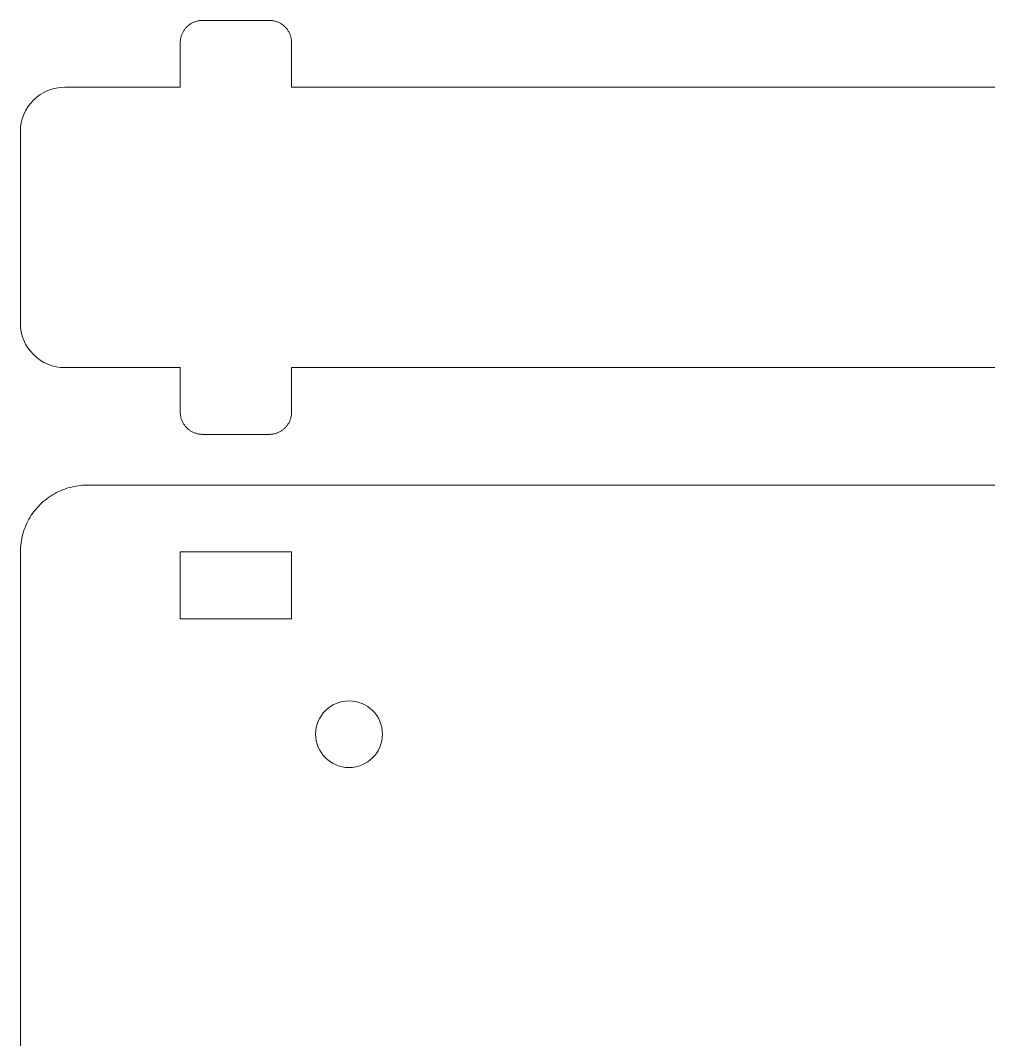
# Model space of a CAD drawing. Header units: millimetres. Extents: x 0 to 177, y 0 to 92.
# Drawn here: x 90 to 133.5, y 45.75 to 91.54 of the extents above; entities that cross this region are included whole.
import ezdxf

# ---------------------------------------------------------------- set-up
doc = ezdxf.new("R2010")
doc.units = ezdxf.units.MM
doc.header["$MEASUREMENT"] = 0
doc.layers.add('layer 1', color=7, linetype='Continuous')

msp = doc.modelspace()

# ---------------------------------------------------------------- linework, layer by layer
at = {"layer": 'layer 1', "lineweight": 9}
for points in [[(97.3866, 91.1463), (97.3866, 91.1463), (97.3665, 91.1188), (97.3665, 91.1188)], [(97.4077, 91.1732), (97.4077, 91.1732), (97.3866, 91.1463), (97.3866, 91.1463)], [(97.3866, 91.1463), (97.3866, 91.1463), (97.3866, 91.1463), (97.3866, 91.1463)], [(97.4297, 91.1993), (97.4297, 91.1993), (97.4077, 91.1732), (97.4077, 91.1732)], [(97.4077, 91.1732), (97.4077, 91.1732), (97.4077, 91.1732), (97.4077, 91.1732)], [(97.4526, 91.2247), (97.4526, 91.2247), (97.4297, 91.1993), (97.4297, 91.1993)], [(97.4297, 91.1993), (97.4297, 91.1993), (97.4297, 91.1993), (97.4297, 91.1993)], [(97.4763, 91.2492), (97.4763, 91.2492), (97.4526, 91.2247), (97.4526, 91.2247)], [(97.4526, 91.2247), (97.4526, 91.2247), (97.4526, 91.2247), (97.4526, 91.2247)], [(97.5009, 91.2729), (97.5009, 91.2729), (97.4763, 91.2492), (97.4763, 91.2492)], [(97.4763, 91.2492), (97.4763, 91.2492), (97.4763, 91.2492), (97.4763, 91.2492)], [(97.5262, 91.2958), (97.5262, 91.2958), (97.5009, 91.2729), (97.5009, 91.2729)], [(97.5009, 91.2729), (97.5009, 91.2729), (97.5009, 91.2729), (97.5009, 91.2729)], [(97.5524, 91.3178), (97.5524, 91.3178), (97.5262, 91.2958), (97.5262, 91.2958)], [(97.5262, 91.2958), (97.5262, 91.2958), (97.5262, 91.2958), (97.5262, 91.2958)], [(97.5792, 91.3389), (97.5792, 91.3389), (97.5524, 91.3178), (97.5524, 91.3178)], [(97.5524, 91.3178), (97.5524, 91.3178), (97.5524, 91.3178), (97.5524, 91.3178)], [(97.6068, 91.3591), (97.6068, 91.3591), (97.5792, 91.3389), (97.5792, 91.3389)], [(97.5792, 91.3389), (97.5792, 91.3389), (97.5792, 91.3389), (97.5792, 91.3389)], [(97.635, 91.3783), (97.635, 91.3783), (97.6068, 91.3591), (97.6068, 91.3591)], [(97.6068, 91.3591), (97.6068, 91.3591), (97.6068, 91.3591), (97.6068, 91.3591)], [(97.6639, 91.3965), (97.6639, 91.3965), (97.635, 91.3783), (97.635, 91.3783)], [(97.635, 91.3783), (97.635, 91.3783), (97.635, 91.3783), (97.635, 91.3783)], [(97.6933, 91.4138), (97.6933, 91.4138), (97.6639, 91.3965), (97.6639, 91.3965)], [(97.6639, 91.3965), (97.6639, 91.3965), (97.6639, 91.3965), (97.6639, 91.3965)], [(97.7234, 91.43), (97.7234, 91.43), (97.6933, 91.4138), (97.6933, 91.4138)], [(97.6933, 91.4138), (97.6933, 91.4138), (97.6933, 91.4138), (97.6933, 91.4138)], [(97.754, 91.4452), (97.754, 91.4452), (97.7234, 91.43), (97.7234, 91.43)], [(97.7234, 91.43), (97.7234, 91.43), (97.7234, 91.43), (97.7234, 91.43)], [(97.785, 91.4593), (97.785, 91.4593), (97.754, 91.4452), (97.754, 91.4452)], [(97.754, 91.4452), (97.754, 91.4452), (97.754, 91.4452), (97.754, 91.4452)], [(97.8166, 91.4724), (97.8166, 91.4724), (97.785, 91.4593), (97.785, 91.4593)], [(97.785, 91.4593), (97.785, 91.4593), (97.785, 91.4593), (97.785, 91.4593)], [(97.8486, 91.4844), (97.8486, 91.4844), (97.8166, 91.4724), (97.8166, 91.4724)], [(97.8166, 91.4724), (97.8166, 91.4724), (97.8166, 91.4724), (97.8166, 91.4724)], [(97.8809, 91.4952), (97.8809, 91.4952), (97.8486, 91.4844), (97.8486, 91.4844)], [(97.8486, 91.4844), (97.8486, 91.4844), (97.8486, 91.4844), (97.8486, 91.4844)], [(97.9136, 91.505), (97.9136, 91.505), (97.8809, 91.4952), (97.8809, 91.4952)], [(97.8809, 91.4952), (97.8809, 91.4952), (97.8809, 91.4952), (97.8809, 91.4952)], [(97.9467, 91.5137), (97.9467, 91.5137), (97.9136, 91.505), (97.9136, 91.505)], [(97.9136, 91.505), (97.9136, 91.505), (97.9136, 91.505), (97.9136, 91.505)], [(97.98, 91.5212), (97.98, 91.5212), (97.9467, 91.5137), (97.9467, 91.5137)], [(97.9467, 91.5137), (97.9467, 91.5137), (97.9467, 91.5137), (97.9467, 91.5137)], [(98.0135, 91.5276), (98.0135, 91.5276), (97.98, 91.5212), (97.98, 91.5212)], [(97.98, 91.5212), (97.98, 91.5212), (97.98, 91.5212), (97.98, 91.5212)], [(98.0473, 91.5328), (98.0473, 91.5328), (98.0135, 91.5276), (98.0135, 91.5276)], [(98.0135, 91.5276), (98.0135, 91.5276), (98.0135, 91.5276), (98.0135, 91.5276)], [(98.0812, 91.5369), (98.0812, 91.5369), (98.0473, 91.5328), (98.0473, 91.5328)], [(98.0473, 91.5328), (98.0473, 91.5328), (98.0473, 91.5328), (98.0473, 91.5328)], [(98.1152, 91.5398), (98.1152, 91.5398), (98.0812, 91.5369), (98.0812, 91.5369)], [(98.0812, 91.5369), (98.0812, 91.5369), (98.0812, 91.5369), (98.0812, 91.5369)], [(98.1493, 91.5415), (98.1493, 91.5415), (98.1152, 91.5398), (98.1152, 91.5398)], [(98.1152, 91.5398), (98.1152, 91.5398), (98.1152, 91.5398), (98.1152, 91.5398)], [(98.1834, 91.5421), (98.1834, 91.5421), (98.1493, 91.5415), (98.1493, 91.5415)], [(98.1493, 91.5415), (98.1493, 91.5415), (98.1493, 91.5415), (98.1493, 91.5415)], [(101.1834, 91.5421), (101.1834, 91.5421), (98.1834, 91.5421), (98.1834, 91.5421)], [(98.1834, 91.5421), (98.1834, 91.5421), (98.1834, 91.5421), (98.1834, 91.5421)], [(101.2176, 91.5415), (101.2176, 91.5415), (101.1834, 91.5421), (101.1834, 91.5421)], [(101.1834, 91.5421), (101.1834, 91.5421), (101.1834, 91.5421), (101.1834, 91.5421)], [(101.2517, 91.5398), (101.2517, 91.5398), (101.2176, 91.5415), (101.2176, 91.5415)], [(101.2857, 91.5369), (101.2857, 91.5369), (101.2517, 91.5398), (101.2517, 91.5398)], [(101.3196, 91.5328), (101.3196, 91.5328), (101.2857, 91.5369), (101.2857, 91.5369)], [(101.3533, 91.5276), (101.3533, 91.5276), (101.3196, 91.5328), (101.3196, 91.5328)], [(101.3869, 91.5212), (101.3869, 91.5212), (101.3533, 91.5276), (101.3533, 91.5276)], [(101.4202, 91.5137), (101.4202, 91.5137), (101.3869, 91.5212), (101.3869, 91.5212)], [(101.4532, 91.505), (101.4532, 91.505), (101.4202, 91.5137), (101.4202, 91.5137)], [(101.486, 91.4952), (101.486, 91.4952), (101.4532, 91.505), (101.4532, 91.505)], [(101.5183, 91.4844), (101.5183, 91.4844), (101.486, 91.4952), (101.486, 91.4952)], [(101.5503, 91.4724), (101.5503, 91.4724), (101.5183, 91.4844), (101.5183, 91.4844)], [(101.5818, 91.4593), (101.5818, 91.4593), (101.5503, 91.4724), (101.5503, 91.4724)], [(101.6129, 91.4452), (101.6129, 91.4452), (101.5818, 91.4593), (101.5818, 91.4593)], [(101.6435, 91.43), (101.6435, 91.43), (101.6129, 91.4452), (101.6129, 91.4452)], [(101.6735, 91.4138), (101.6735, 91.4138), (101.6435, 91.43), (101.6435, 91.43)], [(101.703, 91.3965), (101.703, 91.3965), (101.6735, 91.4138), (101.6735, 91.4138)], [(101.7319, 91.3783), (101.7319, 91.3783), (101.703, 91.3965), (101.703, 91.3965)], [(101.7601, 91.3591), (101.7601, 91.3591), (101.7319, 91.3783), (101.7319, 91.3783)], [(101.7877, 91.3389), (101.7877, 91.3389), (101.7601, 91.3591), (101.7601, 91.3591)], [(101.8145, 91.3178), (101.8145, 91.3178), (101.7877, 91.3389), (101.7877, 91.3389)], [(101.8406, 91.2958), (101.8406, 91.2958), (101.8145, 91.3178), (101.8145, 91.3178)], [(101.866, 91.2729), (101.866, 91.2729), (101.8406, 91.2958), (101.8406, 91.2958)], [(101.8905, 91.2492), (101.8905, 91.2492), (101.866, 91.2729), (101.866, 91.2729)], [(101.9143, 91.2247), (101.9143, 91.2247), (101.8905, 91.2492), (101.8905, 91.2492)], [(101.9372, 91.1993), (101.9372, 91.1993), (101.9143, 91.2247), (101.9143, 91.2247)], [(101.9592, 91.1732), (101.9592, 91.1732), (101.9372, 91.1993), (101.9372, 91.1993)], [(101.9802, 91.1463), (101.9802, 91.1463), (101.9592, 91.1732), (101.9592, 91.1732)], [(102.0004, 91.1188), (102.0004, 91.1188), (101.9802, 91.1463), (101.9802, 91.1463)], [(97.1928, 90.6783), (97.1928, 90.6783), (97.1887, 90.6444), (97.1887, 90.6444)], [(97.198, 90.712), (97.198, 90.712), (97.1928, 90.6783), (97.1928, 90.6783)], [(97.1928, 90.6783), (97.1928, 90.6783), (97.1928, 90.6783), (97.1928, 90.6783)], [(97.2044, 90.7456), (97.2044, 90.7456), (97.198, 90.712), (97.198, 90.712)], [(97.198, 90.712), (97.198, 90.712), (97.198, 90.712), (97.198, 90.712)], [(97.2119, 90.7789), (97.2119, 90.7789), (97.2044, 90.7456), (97.2044, 90.7456)], [(97.2044, 90.7456), (97.2044, 90.7456), (97.2044, 90.7456), (97.2044, 90.7456)], [(97.2205, 90.8119), (97.2205, 90.8119), (97.2119, 90.7789), (97.2119, 90.7789)], [(97.2119, 90.7789), (97.2119, 90.7789), (97.2119, 90.7789), (97.2119, 90.7789)], [(97.2303, 90.8446), (97.2303, 90.8446), (97.2205, 90.8119), (97.2205, 90.8119)], [(97.2205, 90.8119), (97.2205, 90.8119), (97.2205, 90.8119), (97.2205, 90.8119)], [(97.2412, 90.877), (97.2412, 90.877), (97.2303, 90.8446), (97.2303, 90.8446)], [(97.2303, 90.8446), (97.2303, 90.8446), (97.2303, 90.8446), (97.2303, 90.8446)], [(97.2532, 90.909), (97.2532, 90.909), (97.2412, 90.877), (97.2412, 90.877)], [(97.2412, 90.877), (97.2412, 90.877), (97.2412, 90.877), (97.2412, 90.877)], [(97.2662, 90.9405), (97.2662, 90.9405), (97.2532, 90.909), (97.2532, 90.909)], [(97.2532, 90.909), (97.2532, 90.909), (97.2532, 90.909), (97.2532, 90.909)], [(97.2804, 90.9716), (97.2804, 90.9716), (97.2662, 90.9405), (97.2662, 90.9405)], [(97.2662, 90.9405), (97.2662, 90.9405), (97.2662, 90.9405), (97.2662, 90.9405)], [(97.2956, 91.0022), (97.2956, 91.0022), (97.2804, 90.9716), (97.2804, 90.9716)], [(97.2804, 90.9716), (97.2804, 90.9716), (97.2804, 90.9716), (97.2804, 90.9716)], [(97.3118, 91.0322), (97.3118, 91.0322), (97.2956, 91.0022), (97.2956, 91.0022)], [(97.2956, 91.0022), (97.2956, 91.0022), (97.2956, 91.0022), (97.2956, 91.0022)], [(97.329, 91.0617), (97.329, 91.0617), (97.3118, 91.0322), (97.3118, 91.0322)], [(97.3118, 91.0322), (97.3118, 91.0322), (97.3118, 91.0322), (97.3118, 91.0322)], [(97.3473, 91.0906), (97.3473, 91.0906), (97.329, 91.0617), (97.329, 91.0617)], [(97.329, 91.0617), (97.329, 91.0617), (97.329, 91.0617), (97.329, 91.0617)], [(97.3665, 91.1188), (97.3665, 91.1188), (97.3473, 91.0906), (97.3473, 91.0906)], [(97.3473, 91.0906), (97.3473, 91.0906), (97.3473, 91.0906), (97.3473, 91.0906)], [(97.3665, 91.1188), (97.3665, 91.1188), (97.3665, 91.1188), (97.3665, 91.1188)], [(102.0196, 91.0906), (102.0196, 91.0906), (102.0004, 91.1188), (102.0004, 91.1188)], [(102.0379, 91.0617), (102.0379, 91.0617), (102.0196, 91.0906), (102.0196, 91.0906)], [(102.0551, 91.0322), (102.0551, 91.0322), (102.0379, 91.0617), (102.0379, 91.0617)], [(102.0713, 91.0022), (102.0713, 91.0022), (102.0551, 91.0322), (102.0551, 91.0322)], [(102.0865, 90.9716), (102.0865, 90.9716), (102.0713, 91.0022), (102.0713, 91.0022)], [(102.1007, 90.9405), (102.1007, 90.9405), (102.0865, 90.9716), (102.0865, 90.9716)], [(102.1137, 90.909), (102.1137, 90.909), (102.1007, 90.9405), (102.1007, 90.9405)], [(102.1257, 90.877), (102.1257, 90.877), (102.1137, 90.909), (102.1137, 90.909)], [(102.1366, 90.8446), (102.1366, 90.8446), (102.1257, 90.877), (102.1257, 90.877)], [(102.1464, 90.8119), (102.1464, 90.8119), (102.1366, 90.8446), (102.1366, 90.8446)], [(102.155, 90.7789), (102.155, 90.7789), (102.1464, 90.8119), (102.1464, 90.8119)], [(102.1625, 90.7456), (102.1625, 90.7456), (102.155, 90.7789), (102.155, 90.7789)], [(102.1689, 90.712), (102.1689, 90.712), (102.1625, 90.7456), (102.1625, 90.7456)], [(102.1741, 90.6783), (102.1741, 90.6783), (102.1689, 90.712), (102.1689, 90.712)], [(102.1782, 90.6444), (102.1782, 90.6444), (102.1741, 90.6783), (102.1741, 90.6783)], [(97.184, 90.5762), (97.184, 90.5762), (97.1834, 90.5421), (97.1834, 90.5421)], [(97.1834, 90.5421), (97.1834, 90.5421), (97.1834, 90.5421), (97.1834, 90.5421)], [(97.1834, 90.5421), (97.1834, 90.5421), (97.1834, 88.5421), (97.1834, 88.5421)], [(97.1858, 90.6103), (97.1858, 90.6103), (97.184, 90.5762), (97.184, 90.5762)], [(97.184, 90.5762), (97.184, 90.5762), (97.184, 90.5762), (97.184, 90.5762)], [(97.1887, 90.6444), (97.1887, 90.6444), (97.1858, 90.6103), (97.1858, 90.6103)], [(97.1858, 90.6103), (97.1858, 90.6103), (97.1858, 90.6103), (97.1858, 90.6103)], [(97.1887, 90.6444), (97.1887, 90.6444), (97.1887, 90.6444), (97.1887, 90.6444)], [(102.1811, 90.6103), (102.1811, 90.6103), (102.1782, 90.6444), (102.1782, 90.6444)], [(102.1829, 90.5762), (102.1829, 90.5762), (102.1811, 90.6103), (102.1811, 90.6103)], [(102.1834, 90.5421), (102.1834, 90.5421), (102.1829, 90.5762), (102.1829, 90.5762)], [(102.1834, 90.5421), (102.1834, 90.5421), (102.1834, 90.5421), (102.1834, 90.5421)], [(102.1834, 88.5421), (102.1834, 88.5421), (102.1834, 90.5421), (102.1834, 90.5421)], [(97.1834, 88.5421), (97.1834, 88.5421), (92, 88.5421), (92, 88.5421)], [(97.1834, 88.5421), (97.1834, 88.5421), (97.1834, 88.5421), (97.1834, 88.5421)], [(168.9998, 88.5421), (168.9998, 88.5421), (102.1834, 88.5421), (102.1834, 88.5421)], [(90, 86.5421), (90, 86.5421), (89.9999, 77.9421), (89.9999, 77.9421)], [(90, 86.5421), (90, 86.5421), (90, 86.5421), (90, 86.5421)], [(91.9999, 75.9421), (91.9999, 75.9421), (97.1834, 75.9421), (97.1834, 75.9421)], [(97.1834, 75.9421), (97.1834, 75.9421), (97.1834, 75.9421), (97.1834, 75.9421)], [(97.1834, 75.9421), (97.1834, 75.9421), (97.1834, 75.9421), (97.1834, 75.9421)], [(97.1834, 75.9421), (97.1834, 75.9421), (97.1834, 73.9421), (97.1834, 73.9421)], [(102.1834, 75.9421), (102.1834, 75.9421), (102.1834, 75.9421), (102.1834, 75.9421)], [(102.1834, 73.9421), (102.1834, 73.9421), (102.1834, 75.9421), (102.1834, 75.9421)], [(102.1834, 75.9421), (102.1834, 75.9421), (168.9998, 75.9421), (168.9998, 75.9421)], [(97.1834, 73.9421), (97.1834, 73.9421), (97.184, 73.908), (97.184, 73.908)], [(97.184, 73.908), (97.184, 73.908), (97.1858, 73.8739), (97.1858, 73.8739)], [(97.1858, 73.8739), (97.1858, 73.8739), (97.1887, 73.8398), (97.1887, 73.8398)], [(97.1887, 73.8398), (97.1887, 73.8398), (97.1928, 73.8059), (97.1928, 73.8059)], [(97.1928, 73.8059), (97.1928, 73.8059), (97.198, 73.7722), (97.198, 73.7722)], [(97.198, 73.7722), (97.198, 73.7722), (97.2044, 73.7386), (97.2044, 73.7386)], [(97.2044, 73.7386), (97.2044, 73.7386), (97.2119, 73.7053), (97.2119, 73.7053)], [(102.155, 73.7053), (102.155, 73.7053), (102.1625, 73.7386), (102.1625, 73.7386)], [(102.1625, 73.7386), (102.1625, 73.7386), (102.1689, 73.7722), (102.1689, 73.7722)], [(102.1625, 73.7386), (102.1625, 73.7386), (102.1625, 73.7386), (102.1625, 73.7386)], [(102.1689, 73.7722), (102.1689, 73.7722), (102.1741, 73.8059), (102.1741, 73.8059)], [(102.1689, 73.7722), (102.1689, 73.7722), (102.1689, 73.7722), (102.1689, 73.7722)], [(102.1741, 73.8059), (102.1741, 73.8059), (102.1782, 73.8398), (102.1782, 73.8398)], [(102.1741, 73.8059), (102.1741, 73.8059), (102.1741, 73.8059), (102.1741, 73.8059)], [(102.1782, 73.8398), (102.1782, 73.8398), (102.1811, 73.8739), (102.1811, 73.8739)], [(102.1782, 73.8398), (102.1782, 73.8398), (102.1782, 73.8398), (102.1782, 73.8398)], [(102.1811, 73.8739), (102.1811, 73.8739), (102.1829, 73.908), (102.1829, 73.908)], [(102.1811, 73.8739), (102.1811, 73.8739), (102.1811, 73.8739), (102.1811, 73.8739)], [(102.1829, 73.908), (102.1829, 73.908), (102.1834, 73.9421), (102.1834, 73.9421)], [(102.1829, 73.908), (102.1829, 73.908), (102.1829, 73.908), (102.1829, 73.908)], [(102.1834, 73.9421), (102.1834, 73.9421), (102.1834, 73.9421), (102.1834, 73.9421)], [(97.2119, 73.7053), (97.2119, 73.7053), (97.2205, 73.6723), (97.2205, 73.6723)], [(97.2205, 73.6723), (97.2205, 73.6723), (97.2303, 73.6396), (97.2303, 73.6396)], [(97.2303, 73.6396), (97.2303, 73.6396), (97.2412, 73.6072), (97.2412, 73.6072)], [(97.2412, 73.6072), (97.2412, 73.6072), (97.2532, 73.5752), (97.2532, 73.5752)], [(97.2532, 73.5752), (97.2532, 73.5752), (97.2662, 73.5437), (97.2662, 73.5437)], [(97.2662, 73.5437), (97.2662, 73.5437), (97.2804, 73.5126), (97.2804, 73.5126)], [(97.2804, 73.5126), (97.2804, 73.5126), (97.2956, 73.482), (97.2956, 73.482)], [(97.2956, 73.482), (97.2956, 73.482), (97.3118, 73.452), (97.3118, 73.452)], [(97.3118, 73.452), (97.3118, 73.452), (97.329, 73.4225), (97.329, 73.4225)], [(97.329, 73.4225), (97.329, 73.4225), (97.3473, 73.3936), (97.3473, 73.3936)], [(97.3473, 73.3936), (97.3473, 73.3936), (97.3665, 73.3654), (97.3665, 73.3654)], [(97.3665, 73.3654), (97.3665, 73.3654), (97.3866, 73.3379), (97.3866, 73.3379)], [(97.3866, 73.3379), (97.3866, 73.3379), (97.4077, 73.311), (97.4077, 73.311)], [(97.4077, 73.311), (97.4077, 73.311), (97.4297, 73.2849), (97.4297, 73.2849)], [(97.4297, 73.2849), (97.4297, 73.2849), (97.4526, 73.2595), (97.4526, 73.2595)], [(101.9143, 73.2595), (101.9143, 73.2595), (101.9372, 73.2849), (101.9372, 73.2849)], [(101.9372, 73.2849), (101.9372, 73.2849), (101.9592, 73.311), (101.9592, 73.311)], [(101.9372, 73.2849), (101.9372, 73.2849), (101.9372, 73.2849), (101.9372, 73.2849)], [(101.9592, 73.311), (101.9592, 73.311), (101.9802, 73.3379), (101.9802, 73.3379)], [(101.9592, 73.311), (101.9592, 73.311), (101.9592, 73.311), (101.9592, 73.311)], [(101.9802, 73.3379), (101.9802, 73.3379), (102.0004, 73.3654), (102.0004, 73.3654)], [(101.9802, 73.3379), (101.9802, 73.3379), (101.9802, 73.3379), (101.9802, 73.3379)], [(102.0004, 73.3654), (102.0004, 73.3654), (102.0196, 73.3936), (102.0196, 73.3936)], [(102.0004, 73.3654), (102.0004, 73.3654), (102.0004, 73.3654), (102.0004, 73.3654)], [(102.0196, 73.3936), (102.0196, 73.3936), (102.0379, 73.4225), (102.0379, 73.4225)], [(102.0196, 73.3936), (102.0196, 73.3936), (102.0196, 73.3936), (102.0196, 73.3936)], [(102.0379, 73.4225), (102.0379, 73.4225), (102.0551, 73.452), (102.0551, 73.452)], [(102.0379, 73.4225), (102.0379, 73.4225), (102.0379, 73.4225), (102.0379, 73.4225)], [(102.0551, 73.452), (102.0551, 73.452), (102.0713, 73.482), (102.0713, 73.482)], [(102.0551, 73.452), (102.0551, 73.452), (102.0551, 73.452), (102.0551, 73.452)], [(102.0713, 73.482), (102.0713, 73.482), (102.0865, 73.5126), (102.0865, 73.5126)], [(102.0713, 73.482), (102.0713, 73.482), (102.0713, 73.482), (102.0713, 73.482)], [(102.0865, 73.5126), (102.0865, 73.5126), (102.1007, 73.5437), (102.1007, 73.5437)], [(102.0865, 73.5126), (102.0865, 73.5126), (102.0865, 73.5126), (102.0865, 73.5126)], [(102.1007, 73.5437), (102.1007, 73.5437), (102.1137, 73.5752), (102.1137, 73.5752)], [(102.1007, 73.5437), (102.1007, 73.5437), (102.1007, 73.5437), (102.1007, 73.5437)], [(102.1137, 73.5752), (102.1137, 73.5752), (102.1257, 73.6072), (102.1257, 73.6072)], [(102.1137, 73.5752), (102.1137, 73.5752), (102.1137, 73.5752), (102.1137, 73.5752)], [(102.1257, 73.6072), (102.1257, 73.6072), (102.1366, 73.6396), (102.1366, 73.6396)], [(102.1257, 73.6072), (102.1257, 73.6072), (102.1257, 73.6072), (102.1257, 73.6072)], [(102.1366, 73.6396), (102.1366, 73.6396), (102.1464, 73.6723), (102.1464, 73.6723)], [(102.1366, 73.6396), (102.1366, 73.6396), (102.1366, 73.6396), (102.1366, 73.6396)], [(102.1464, 73.6723), (102.1464, 73.6723), (102.155, 73.7053), (102.155, 73.7053)], [(102.1464, 73.6723), (102.1464, 73.6723), (102.1464, 73.6723), (102.1464, 73.6723)], [(102.155, 73.7053), (102.155, 73.7053), (102.155, 73.7053), (102.155, 73.7053)], [(97.4526, 73.2595), (97.4526, 73.2595), (97.4763, 73.235), (97.4763, 73.235)], [(97.4763, 73.235), (97.4763, 73.235), (97.5009, 73.2113), (97.5009, 73.2113)], [(97.5009, 73.2113), (97.5009, 73.2113), (97.5262, 73.1884), (97.5262, 73.1884)], [(97.5262, 73.1884), (97.5262, 73.1884), (97.5524, 73.1664), (97.5524, 73.1664)], [(97.5524, 73.1664), (97.5524, 73.1664), (97.5792, 73.1453), (97.5792, 73.1453)], [(97.5792, 73.1453), (97.5792, 73.1453), (97.6068, 73.1251), (97.6068, 73.1251)], [(97.6068, 73.1251), (97.6068, 73.1251), (97.635, 73.1059), (97.635, 73.1059)], [(97.635, 73.1059), (97.635, 73.1059), (97.6639, 73.0877), (97.6639, 73.0877)], [(97.6639, 73.0877), (97.6639, 73.0877), (97.6933, 73.0704), (97.6933, 73.0704)], [(97.6933, 73.0704), (97.6933, 73.0704), (97.7234, 73.0542), (97.7234, 73.0542)], [(97.7234, 73.0542), (97.7234, 73.0542), (97.754, 73.039), (97.754, 73.039)], [(97.754, 73.039), (97.754, 73.039), (97.785, 73.0249), (97.785, 73.0249)], [(97.785, 73.0249), (97.785, 73.0249), (97.8166, 73.0118), (97.8166, 73.0118)], [(97.8166, 73.0118), (97.8166, 73.0118), (97.8486, 72.9998), (97.8486, 72.9998)], [(97.8486, 72.9998), (97.8486, 72.9998), (97.8809, 72.989), (97.8809, 72.989)], [(97.8809, 72.989), (97.8809, 72.989), (97.9136, 72.9792), (97.9136, 72.9792)], [(97.9136, 72.9792), (97.9136, 72.9792), (97.9467, 72.9705), (97.9467, 72.9705)], [(97.9467, 72.9705), (97.9467, 72.9705), (97.98, 72.963), (97.98, 72.963)], [(97.98, 72.963), (97.98, 72.963), (98.0135, 72.9566), (98.0135, 72.9566)], [(98.0135, 72.9566), (98.0135, 72.9566), (98.0473, 72.9514), (98.0473, 72.9514)], [(98.0473, 72.9514), (98.0473, 72.9514), (98.0812, 72.9473), (98.0812, 72.9473)], [(98.0812, 72.9473), (98.0812, 72.9473), (98.1152, 72.9444), (98.1152, 72.9444)], [(98.1152, 72.9444), (98.1152, 72.9444), (98.1493, 72.9427), (98.1493, 72.9427)], [(98.1493, 72.9427), (98.1493, 72.9427), (98.1834, 72.9421), (98.1834, 72.9421)], [(98.1834, 72.9421), (98.1834, 72.9421), (101.1834, 72.9421), (101.1834, 72.9421)], [(101.1834, 72.9421), (101.1834, 72.9421), (101.2176, 72.9427), (101.2176, 72.9427)], [(101.1834, 72.9421), (101.1834, 72.9421), (101.1834, 72.9421), (101.1834, 72.9421)], [(101.2176, 72.9427), (101.2176, 72.9427), (101.2517, 72.9444), (101.2517, 72.9444)], [(101.2176, 72.9427), (101.2176, 72.9427), (101.2176, 72.9427), (101.2176, 72.9427)], [(101.2517, 72.9444), (101.2517, 72.9444), (101.2857, 72.9473), (101.2857, 72.9473)], [(101.2517, 72.9444), (101.2517, 72.9444), (101.2517, 72.9444), (101.2517, 72.9444)], [(101.2857, 72.9473), (101.2857, 72.9473), (101.3196, 72.9514), (101.3196, 72.9514)], [(101.2857, 72.9473), (101.2857, 72.9473), (101.2857, 72.9473), (101.2857, 72.9473)], [(101.3196, 72.9514), (101.3196, 72.9514), (101.3533, 72.9566), (101.3533, 72.9566)], [(101.3196, 72.9514), (101.3196, 72.9514), (101.3196, 72.9514), (101.3196, 72.9514)], [(101.3533, 72.9566), (101.3533, 72.9566), (101.3869, 72.963), (101.3869, 72.963)], [(101.3533, 72.9566), (101.3533, 72.9566), (101.3533, 72.9566), (101.3533, 72.9566)], [(101.3869, 72.963), (101.3869, 72.963), (101.4202, 72.9705), (101.4202, 72.9705)], [(101.3869, 72.963), (101.3869, 72.963), (101.3869, 72.963), (101.3869, 72.963)], [(101.4202, 72.9705), (101.4202, 72.9705), (101.4532, 72.9792), (101.4532, 72.9792)], [(101.4202, 72.9705), (101.4202, 72.9705), (101.4202, 72.9705), (101.4202, 72.9705)], [(101.4532, 72.9792), (101.4532, 72.9792), (101.486, 72.989), (101.486, 72.989)], [(101.4532, 72.9792), (101.4532, 72.9792), (101.4532, 72.9792), (101.4532, 72.9792)], [(101.486, 72.989), (101.486, 72.989), (101.5183, 72.9998), (101.5183, 72.9998)], [(101.486, 72.989), (101.486, 72.989), (101.486, 72.989), (101.486, 72.989)], [(101.5183, 72.9998), (101.5183, 72.9998), (101.5503, 73.0118), (101.5503, 73.0118)], [(101.5183, 72.9998), (101.5183, 72.9998), (101.5183, 72.9998), (101.5183, 72.9998)], [(101.5503, 73.0118), (101.5503, 73.0118), (101.5818, 73.0249), (101.5818, 73.0249)], [(101.5503, 73.0118), (101.5503, 73.0118), (101.5503, 73.0118), (101.5503, 73.0118)], [(101.5818, 73.0249), (101.5818, 73.0249), (101.6129, 73.039), (101.6129, 73.039)], [(101.5818, 73.0249), (101.5818, 73.0249), (101.5818, 73.0249), (101.5818, 73.0249)], [(101.6129, 73.039), (101.6129, 73.039), (101.6435, 73.0542), (101.6435, 73.0542)], [(101.6129, 73.039), (101.6129, 73.039), (101.6129, 73.039), (101.6129, 73.039)], [(101.6435, 73.0542), (101.6435, 73.0542), (101.6735, 73.0704), (101.6735, 73.0704)], [(101.6435, 73.0542), (101.6435, 73.0542), (101.6435, 73.0542), (101.6435, 73.0542)], [(101.6735, 73.0704), (101.6735, 73.0704), (101.703, 73.0877), (101.703, 73.0877)], [(101.6735, 73.0704), (101.6735, 73.0704), (101.6735, 73.0704), (101.6735, 73.0704)], [(101.703, 73.0877), (101.703, 73.0877), (101.7319, 73.1059), (101.7319, 73.1059)], [(101.703, 73.0877), (101.703, 73.0877), (101.703, 73.0877), (101.703, 73.0877)], [(101.7319, 73.1059), (101.7319, 73.1059), (101.7601, 73.1251), (101.7601, 73.1251)], [(101.7319, 73.1059), (101.7319, 73.1059), (101.7319, 73.1059), (101.7319, 73.1059)], [(101.7601, 73.1251), (101.7601, 73.1251), (101.7877, 73.1453), (101.7877, 73.1453)], [(101.7601, 73.1251), (101.7601, 73.1251), (101.7601, 73.1251), (101.7601, 73.1251)], [(101.7877, 73.1453), (101.7877, 73.1453), (101.8145, 73.1664), (101.8145, 73.1664)], [(101.7877, 73.1453), (101.7877, 73.1453), (101.7877, 73.1453), (101.7877, 73.1453)], [(101.8145, 73.1664), (101.8145, 73.1664), (101.8406, 73.1884), (101.8406, 73.1884)], [(101.8145, 73.1664), (101.8145, 73.1664), (101.8145, 73.1664), (101.8145, 73.1664)], [(101.8406, 73.1884), (101.8406, 73.1884), (101.866, 73.2113), (101.866, 73.2113)], [(101.8406, 73.1884), (101.8406, 73.1884), (101.8406, 73.1884), (101.8406, 73.1884)], [(101.866, 73.2113), (101.866, 73.2113), (101.8905, 73.235), (101.8905, 73.235)], [(101.866, 73.2113), (101.866, 73.2113), (101.866, 73.2113), (101.866, 73.2113)], [(101.8905, 73.235), (101.8905, 73.235), (101.9143, 73.2595), (101.9143, 73.2595)], [(101.8905, 73.235), (101.8905, 73.235), (101.8905, 73.235), (101.8905, 73.235)], [(101.9143, 73.2595), (101.9143, 73.2595), (101.9143, 73.2595), (101.9143, 73.2595)], [(92.1906, 70.5486), (92.1906, 70.5486), (92.0924, 70.5192), (92.0924, 70.5192)], [(92.2897, 70.5745), (92.2897, 70.5745), (92.1906, 70.5486), (92.1906, 70.5486)], [(92.1906, 70.5486), (92.1906, 70.5486), (92.1906, 70.5486), (92.1906, 70.5486)], [(92.3896, 70.5971), (92.3896, 70.5971), (92.2897, 70.5745), (92.2897, 70.5745)], [(92.2897, 70.5745), (92.2897, 70.5745), (92.2897, 70.5745), (92.2897, 70.5745)], [(92.4902, 70.6162), (92.4902, 70.6162), (92.3896, 70.5971), (92.3896, 70.5971)], [(92.3896, 70.5971), (92.3896, 70.5971), (92.3896, 70.5971), (92.3896, 70.5971)], [(92.5915, 70.6319), (92.5915, 70.6319), (92.4902, 70.6162), (92.4902, 70.6162)], [(92.4902, 70.6162), (92.4902, 70.6162), (92.4902, 70.6162), (92.4902, 70.6162)], [(92.6932, 70.6441), (92.6932, 70.6441), (92.5915, 70.6319), (92.5915, 70.6319)], [(92.5915, 70.6319), (92.5915, 70.6319), (92.5915, 70.6319), (92.5915, 70.6319)], [(92.7952, 70.6528), (92.7952, 70.6528), (92.6932, 70.6441), (92.6932, 70.6441)], [(92.6932, 70.6441), (92.6932, 70.6441), (92.6932, 70.6441), (92.6932, 70.6441)], [(92.8975, 70.6581), (92.8975, 70.6581), (92.7952, 70.6528), (92.7952, 70.6528)], [(92.7952, 70.6528), (92.7952, 70.6528), (92.7952, 70.6528), (92.7952, 70.6528)], [(92.9999, 70.6598), (92.9999, 70.6598), (92.8975, 70.6581), (92.8975, 70.6581)], [(92.8975, 70.6581), (92.8975, 70.6581), (92.8975, 70.6581), (92.8975, 70.6581)], [(173.9998, 70.6598), (173.9998, 70.6598), (92.9999, 70.6598), (92.9999, 70.6598)], [(92.9999, 70.6598), (92.9999, 70.6598), (92.9999, 70.6598), (92.9999, 70.6598)], [(91.2699, 70.1107), (91.2699, 70.1107), (91.1872, 70.0502), (91.1872, 70.0502)], [(91.3546, 70.1683), (91.3546, 70.1683), (91.2699, 70.1107), (91.2699, 70.1107)], [(91.2699, 70.1107), (91.2699, 70.1107), (91.2699, 70.1107), (91.2699, 70.1107)], [(91.4412, 70.2231), (91.4412, 70.2231), (91.3546, 70.1683), (91.3546, 70.1683)], [(91.3546, 70.1683), (91.3546, 70.1683), (91.3546, 70.1683), (91.3546, 70.1683)], [(91.5296, 70.2748), (91.5296, 70.2748), (91.4412, 70.2231), (91.4412, 70.2231)], [(91.4412, 70.2231), (91.4412, 70.2231), (91.4412, 70.2231), (91.4412, 70.2231)], [(91.6198, 70.3235), (91.6198, 70.3235), (91.5296, 70.2748), (91.5296, 70.2748)], [(91.5296, 70.2748), (91.5296, 70.2748), (91.5296, 70.2748), (91.5296, 70.2748)], [(91.7115, 70.369), (91.7115, 70.369), (91.6198, 70.3235), (91.6198, 70.3235)], [(91.6198, 70.3235), (91.6198, 70.3235), (91.6198, 70.3235), (91.6198, 70.3235)], [(91.8047, 70.4114), (91.8047, 70.4114), (91.7115, 70.369), (91.7115, 70.369)], [(91.7115, 70.369), (91.7115, 70.369), (91.7115, 70.369), (91.7115, 70.369)], [(91.8994, 70.4506), (91.8994, 70.4506), (91.8047, 70.4114), (91.8047, 70.4114)], [(91.8047, 70.4114), (91.8047, 70.4114), (91.8047, 70.4114), (91.8047, 70.4114)], [(91.9953, 70.4866), (91.9953, 70.4866), (91.8994, 70.4506), (91.8994, 70.4506)], [(91.8994, 70.4506), (91.8994, 70.4506), (91.8994, 70.4506), (91.8994, 70.4506)], [(92.0924, 70.5192), (92.0924, 70.5192), (91.9953, 70.4866), (91.9953, 70.4866)], [(91.9953, 70.4866), (91.9953, 70.4866), (91.9953, 70.4866), (91.9953, 70.4866)], [(92.0924, 70.5192), (92.0924, 70.5192), (92.0924, 70.5192), (92.0924, 70.5192)], [(90.7388, 69.6314), (90.7388, 69.6314), (90.6728, 69.5531), (90.6728, 69.5531)], [(90.8074, 69.7075), (90.8074, 69.7075), (90.7388, 69.6314), (90.7388, 69.6314)], [(90.7388, 69.6314), (90.7388, 69.6314), (90.7388, 69.6314), (90.7388, 69.6314)], [(90.8786, 69.7811), (90.8786, 69.7811), (90.8074, 69.7075), (90.8074, 69.7075)], [(90.8074, 69.7075), (90.8074, 69.7075), (90.8074, 69.7075), (90.8074, 69.7075)], [(90.9523, 69.8523), (90.9523, 69.8523), (90.8786, 69.7811), (90.8786, 69.7811)], [(90.8786, 69.7811), (90.8786, 69.7811), (90.8786, 69.7811), (90.8786, 69.7811)], [(91.0283, 69.9209), (91.0283, 69.9209), (90.9523, 69.8523), (90.9523, 69.8523)], [(90.9523, 69.8523), (90.9523, 69.8523), (90.9523, 69.8523), (90.9523, 69.8523)], [(91.1067, 69.9869), (91.1067, 69.9869), (91.0283, 69.9209), (91.0283, 69.9209)], [(91.0283, 69.9209), (91.0283, 69.9209), (91.0283, 69.9209), (91.0283, 69.9209)], [(91.1872, 70.0502), (91.1872, 70.0502), (91.1067, 69.9869), (91.1067, 69.9869)], [(91.1067, 69.9869), (91.1067, 69.9869), (91.1067, 69.9869), (91.1067, 69.9869)], [(91.1872, 70.0502), (91.1872, 70.0502), (91.1872, 70.0502), (91.1872, 70.0502)], [(90.4367, 69.2186), (90.4367, 69.2186), (90.385, 69.1301), (90.385, 69.1301)], [(90.4914, 69.3052), (90.4914, 69.3052), (90.4367, 69.2186), (90.4367, 69.2186)], [(90.4367, 69.2186), (90.4367, 69.2186), (90.4367, 69.2186), (90.4367, 69.2186)], [(90.549, 69.3898), (90.549, 69.3898), (90.4914, 69.3052), (90.4914, 69.3052)], [(90.4914, 69.3052), (90.4914, 69.3052), (90.4914, 69.3052), (90.4914, 69.3052)], [(90.6095, 69.4725), (90.6095, 69.4725), (90.549, 69.3898), (90.549, 69.3898)], [(90.549, 69.3898), (90.549, 69.3898), (90.549, 69.3898), (90.549, 69.3898)], [(90.6728, 69.5531), (90.6728, 69.5531), (90.6095, 69.4725), (90.6095, 69.4725)], [(90.6095, 69.4725), (90.6095, 69.4725), (90.6095, 69.4725), (90.6095, 69.4725)], [(90.6728, 69.5531), (90.6728, 69.5531), (90.6728, 69.5531), (90.6728, 69.5531)], [(90.2091, 68.7604), (90.2091, 68.7604), (90.1732, 68.6644), (90.1732, 68.6644)], [(90.2483, 68.855), (90.2483, 68.855), (90.2091, 68.7604), (90.2091, 68.7604)], [(90.2091, 68.7604), (90.2091, 68.7604), (90.2091, 68.7604), (90.2091, 68.7604)], [(90.2907, 68.9483), (90.2907, 68.9483), (90.2483, 68.855), (90.2483, 68.855)], [(90.2483, 68.855), (90.2483, 68.855), (90.2483, 68.855), (90.2483, 68.855)], [(90.3363, 69.04), (90.3363, 69.04), (90.2907, 68.9483), (90.2907, 68.9483)], [(90.2907, 68.9483), (90.2907, 68.9483), (90.2907, 68.9483), (90.2907, 68.9483)], [(90.385, 69.1301), (90.385, 69.1301), (90.3363, 69.04), (90.3363, 69.04)], [(90.3363, 69.04), (90.3363, 69.04), (90.3363, 69.04), (90.3363, 69.04)], [(90.385, 69.1301), (90.385, 69.1301), (90.385, 69.1301), (90.385, 69.1301)], [(90.0627, 68.2702), (90.0627, 68.2702), (90.0436, 68.1695), (90.0436, 68.1695)], [(90.0852, 68.3701), (90.0852, 68.3701), (90.0627, 68.2702), (90.0627, 68.2702)], [(90.0627, 68.2702), (90.0627, 68.2702), (90.0627, 68.2702), (90.0627, 68.2702)], [(90.1112, 68.4692), (90.1112, 68.4692), (90.0852, 68.3701), (90.0852, 68.3701)], [(90.0852, 68.3701), (90.0852, 68.3701), (90.0852, 68.3701), (90.0852, 68.3701)], [(90.1405, 68.5673), (90.1405, 68.5673), (90.1112, 68.4692), (90.1112, 68.4692)], [(90.1112, 68.4692), (90.1112, 68.4692), (90.1112, 68.4692), (90.1112, 68.4692)], [(90.1732, 68.6644), (90.1732, 68.6644), (90.1405, 68.5673), (90.1405, 68.5673)], [(90.1405, 68.5673), (90.1405, 68.5673), (90.1405, 68.5673), (90.1405, 68.5673)], [(90.1732, 68.6644), (90.1732, 68.6644), (90.1732, 68.6644), (90.1732, 68.6644)], [(90.0069, 67.8645), (90.0069, 67.8645), (90.0017, 67.7622), (90.0017, 67.7622)], [(90.0157, 67.9666), (90.0157, 67.9666), (90.0069, 67.8645), (90.0069, 67.8645)], [(90.0069, 67.8645), (90.0069, 67.8645), (90.0069, 67.8645), (90.0069, 67.8645)], [(90.0279, 68.0683), (90.0279, 68.0683), (90.0157, 67.9666), (90.0157, 67.9666)], [(90.0157, 67.9666), (90.0157, 67.9666), (90.0157, 67.9666), (90.0157, 67.9666)], [(90.0436, 68.1695), (90.0436, 68.1695), (90.0279, 68.0683), (90.0279, 68.0683)], [(90.0279, 68.0683), (90.0279, 68.0683), (90.0279, 68.0683), (90.0279, 68.0683)], [(90.0436, 68.1695), (90.0436, 68.1695), (90.0436, 68.1695), (90.0436, 68.1695)], [(90.0017, 67.7622), (90.0017, 67.7622), (89.9999, 67.6598), (89.9999, 67.6598)], [(89.9999, 67.6598), (89.9999, 67.6598), (89.9999, 67.6598), (89.9999, 67.6598)], [(89.9999, 67.6598), (89.9999, 67.6598), (89.9999, 2.9564), (89.9999, 2.9564)], [(90.0017, 67.7622), (90.0017, 67.7622), (90.0017, 67.7622), (90.0017, 67.7622)], [(102.1834, 67.6598), (102.1834, 67.6598), (97.1834, 67.6598), (97.1834, 67.6598)], [(97.1834, 67.6598), (97.1834, 67.6598), (97.1834, 67.6598), (97.1834, 67.6598)], [(97.1834, 67.6598), (97.1834, 67.6598), (97.1834, 64.6598), (97.1834, 64.6598)], [(102.1834, 67.6598), (102.1834, 67.6598), (102.1834, 67.6598), (102.1834, 67.6598)], [(102.1834, 64.6598), (102.1834, 64.6598), (102.1834, 67.6598), (102.1834, 67.6598)], [(102.1834, 67.6598), (102.1834, 67.6598), (102.1834, 67.6598), (102.1834, 67.6598)], [(97.1834, 64.6598), (97.1834, 64.6598), (102.1834, 64.6598), (102.1834, 64.6598)], [(102.1834, 64.6598), (102.1834, 64.6598), (102.1834, 64.6598), (102.1834, 64.6598)]]:
    msp.add_open_spline(points, degree=3, dxfattribs=at)
for points, knots in [([(92, 88.5421), (91.4695, 88.5421), (90.9608, 88.3314), (90.5857, 87.9563), (90.5857, 87.9563), (90.2107, 87.5812), (90, 87.0725), (90, 86.5421)], [0, 0, 0, 0, 0.5, 0.5, 0.5, 0.5, 1, 1, 1, 1]), ([(89.9999, 77.9421), (89.9999, 77.4117), (90.2107, 76.903), (90.5857, 76.5279), (90.5857, 76.5279), (90.9608, 76.1528), (91.4695, 75.9421), (91.9999, 75.9421)], [0, 0, 0, 0, 0.5, 0.5, 0.5, 0.5, 1, 1, 1, 1]), ([(106.2655, 59.4698), (106.2655, 60.2982), (105.5939, 60.9698), (104.7655, 60.9698), (104.7655, 60.9698), (103.937, 60.9698), (103.2655, 60.2982), (103.2655, 59.4698), (103.2655, 59.4698), (103.2655, 58.6414), (103.937, 57.9698), (104.7655, 57.9698), (104.7655, 57.9698), (105.5939, 57.9698), (106.2655, 58.6414), (106.2655, 59.4698)], [0, 0, 0, 0, 0.25, 0.25, 0.25, 0.25, 0.5, 0.5, 0.5, 0.5, 0.75, 0.75, 0.75, 0.75, 1, 1, 1, 1])]:
    msp.add_open_spline(points, degree=3, knots=knots, dxfattribs=at)

doc.saveas('drawing.dxf')
